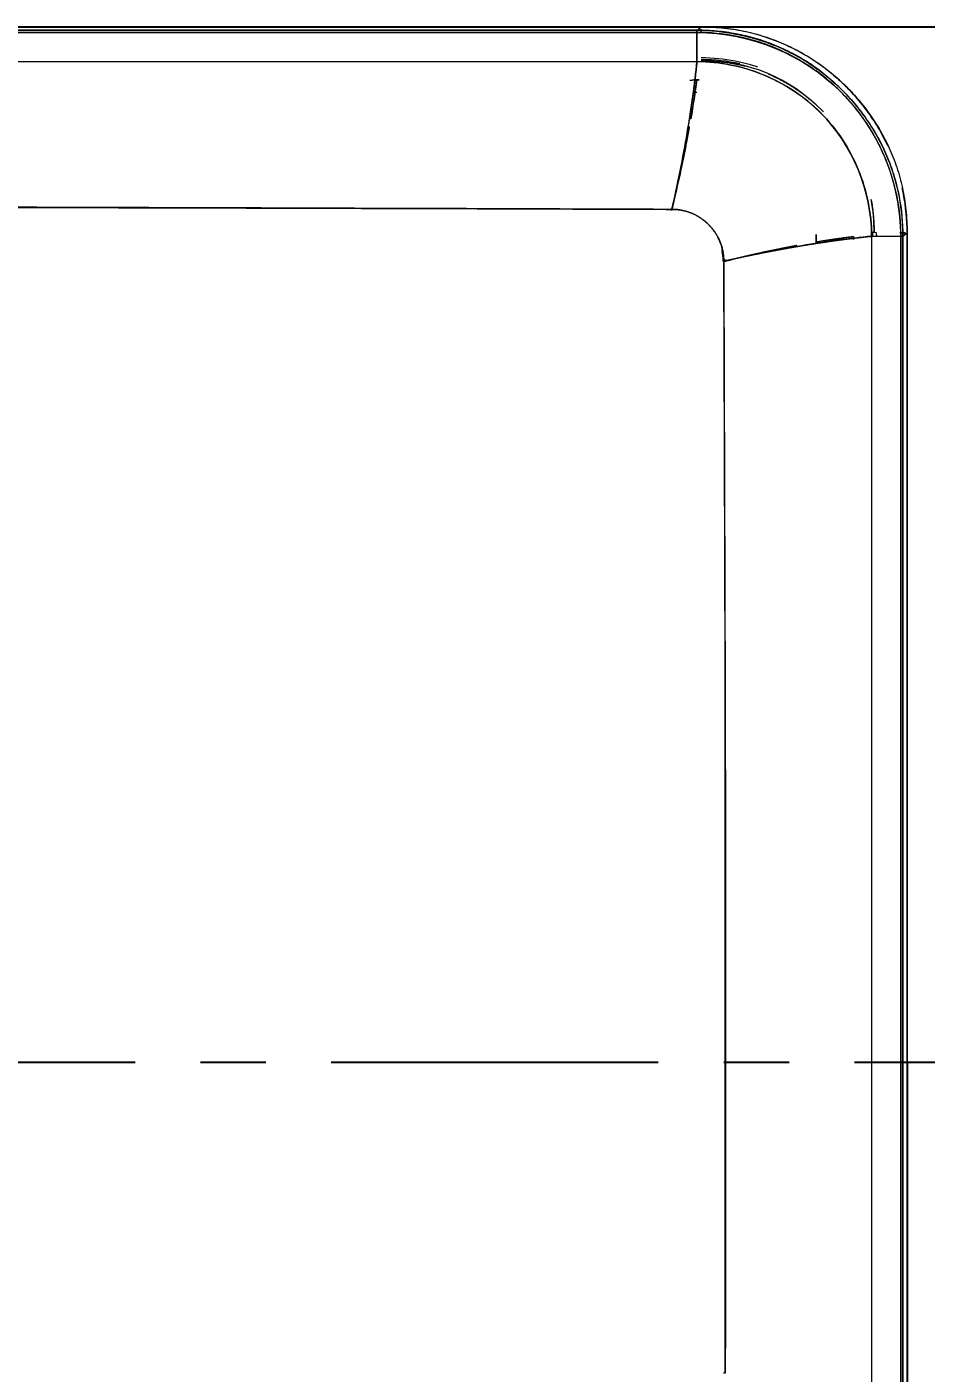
# Model space of a CAD drawing. Header units: millimetres. Extents: x 8883 to 11259, y -10160 to -6800.
# Drawn here: x 9743.1 to 9830.4, y -7405.2 to -7274.5 of the extents above; entities that cross this region are included whole.
import ezdxf

# ---------------------------------------------------------------- set-up
doc = ezdxf.new("R2010")
doc.units = ezdxf.units.MM
doc.linetypes.add('CENTERX2', pattern=[101.6, 63.5, -12.7, 12.7, -12.7])
doc.layers.add('CENTER', color=1, linetype='CENTERX2')
doc.layers.add('DIM', color=5, linetype='Continuous', lineweight=13)
doc.styles.add('ARIAL', font='arial.ttf')
doc.dimstyles.get("Standard").update_dxf_attribs({"dimtxt": 15, "dimasz": 15, "dimexe": 0.18, "dimexo": 0.0625, "dimgap": 4, "dimtad": 0, "dimdec": 1, "dimdsep": 46, "dimtxsty": 'ARIAL', "dimcen": 0, "dimclrd": 5, "dimclre": 5, "dimclrt": 5, "dimadec": 0, "dimazin": 0, "dimtfac": 1, "dimtdec": 1, "dimtofl": 0, "dimtmove": 0, "dimatfit": 3, "dimfxl": 1, "dimtolj": 1, "dimtzin": 0, "dimarcsym": 0})

# ---------------------------------------------------------------- blocks, each defined once
blk = doc.blocks.new('*D179')
at = {"layer": 'Defpoints', "color": 0, "transparency": 16777216}
for p in [(9528.64, -7374.97), (9828.55, -7374.97), (9828.55, -7527.57)]:
    blk.add_point(p, dxfattribs=at)
at = {"layer": 'DIM', "color": 5, "lineweight": -2, "transparency": 16777216}
for p, q in [((9528.64, -7375.03), (9528.64, -7527.75)), ((9828.55, -7375.03), (9828.55, -7527.75)), ((9546.64, -7527.57), (9653.75, -7527.57)), ((9810.55, -7527.57), (9703.44, -7527.57))]:
    blk.add_line(p, q, dxfattribs=at)
at = {"layer": 'DIM', "color": 5, "transparency": 16777216}
for points in [[(9546.64, -7524.57), (9546.64, -7530.57), (9528.64, -7527.57)], [(9810.55, -7524.57), (9810.55, -7530.57), (9828.55, -7527.57)]]:
    blk.add_solid(points, dxfattribs=at)
at = {"layer": 'DIM', "color": 5, "transparency": 16777216, "insert": (9678.6, -7527.57), "char_height": 18, "attachment_point": 5, "style": 'ARIAL'}
blk.add_mtext('\\A1;300', dxfattribs=at)
blk = doc.blocks.new('*D180')
at = {"layer": 'Defpoints', "color": 0, "transparency": 16777216}
for p in [(9689.6, -7274.51), (9908.65, -7274.51), (9678.6, -7474.42)]:
    blk.add_point(p, dxfattribs=at)
at = {"layer": 'DIM', "color": 5, "lineweight": -2, "transparency": 16777216}
for p, q in [((9689.66, -7274.51), (9908.83, -7274.51)), ((9908.65, -7292.51), (9908.65, -7349.45)), ((9908.65, -7456.42), (9908.65, -7399.47)), ((9678.66, -7474.42), (9908.83, -7474.42))]:
    blk.add_line(p, q, dxfattribs=at)
at = {"layer": 'DIM', "color": 5, "transparency": 16777216}
for points in [[(9905.65, -7292.51), (9911.65, -7292.51), (9908.65, -7274.51)], [(9905.65, -7456.42), (9911.65, -7456.42), (9908.65, -7474.42)]]:
    blk.add_solid(points, dxfattribs=at)
at = {"layer": 'DIM', "color": 5, "transparency": 16777216, "insert": (9908.65, -7374.46), "char_height": 18, "attachment_point": 5, "rotation": 90, "style": 'ARIAL'}
blk.add_mtext('\\A1;200', dxfattribs=at)

msp = doc.modelspace()

# ---------------------------------------------------------------- linework, layer by layer
at = {"linetype": 'Continuous', "lineweight": 18}
for p, q in [((9808.57, -7274.51), (9689.59, -7274.51)), ((9808.56, -7274.51), (9689.59, -7274.51)), ((9689.59, -7274.51), (9808.57, -7274.51)), ((9689.59, -7274.83), (9808.16, -7274.83)), ((9808.16, -7274.83), (9689.59, -7274.83)), ((9808.16, -7274.83), (9808.16, -7274.83)), ((9808.57, -7274.97), (9808.57, -7274.71)), ((9808.15, -7275.04), (9689.59, -7275.04)), ((9689.59, -7275.04), (9808.15, -7275.04)), ((9808.15, -7275.04), (9808.15, -7277.87)), ((9807.86, -7279.63), (9808.12, -7279.63)), ((9808.12, -7279.63), (9807.9, -7279.63)), ((9807.9, -7279.63), (9808.12, -7279.63)), ((9808.12, -7279.63), (9808.35, -7279.63)), ((9808.12, -7280.87), (9807.73, -7280.87)), ((9807.91, -7280.88), (9807.73, -7280.88)), ((9807.73, -7280.88), (9807.91, -7280.88)), ((9807.48, -7282.76), (9807.6, -7282.76)), ((9807.6, -7282.76), (9807.48, -7282.76)), ((9807.62, -7282.63), (9807.49, -7282.63)), ((9807.65, -7282.5), (9807.51, -7282.5)), ((9807.51, -7282.5), (9807.65, -7282.5)), ((9807.52, -7282.43), (9807.66, -7282.43)), ((9807.66, -7282.43), (9807.52, -7282.43)), ((9807.55, -7283.25), (9807.41, -7283.25)), ((9807.41, -7283.25), (9807.55, -7283.25)), ((9825.58, -7294.49), (9825.2, -7294.42)), ((9825.2, -7294.42), (9825.2, -7294.82)), ((9825.2, -7294.82), (9825.2, -7294.42)), ((9825.58, -7294.82), (9825.58, -7294.49)), ((9828.35, -7294.49), (9827.86, -7294.49)), ((9828.15, -7294.82), (9828.55, -7294.49)), ((9828.35, -7294.66), (9828.35, -7294.49)), ((9828.35, -7294.49), (9828.35, -7294.66)), ((9828.55, -7294.49), (9828.55, -7454.43)), ((9828.55, -7294.49), (9828.55, -7294.49)), ((9828.55, -7454.43), (9828.55, -7294.49)), ((9828.55, -7454.43), (9828.55, -7294.49)), ((9819.73, -7295.42), (9819.73, -7294.65)), ((9819.73, -7294.65), (9819.73, -7295.42)), ((9822.13, -7295.06), (9822.13, -7295.05)), ((9822.13, -7295.05), (9822.13, -7295.06)), ((9822.18, -7295.05), (9822.18, -7295.05)), ((9823.35, -7294.87), (9823.35, -7295.06)), ((9823.36, -7294.86), (9823.36, -7295.13)), ((9825.1, -7294.82), (9827.94, -7294.83)), ((9827.94, -7294.83), (9825.1, -7294.82)), ((9825.58, -7294.68), (9825.58, -7294.82)), ((9827.94, -7294.83), (9827.94, -7453.93)), ((9827.94, -7453.93), (9827.94, -7294.83)), ((9828.14, -7294.82), (9828.14, -7453.94)), ((9828.14, -7453.94), (9828.14, -7294.82)), ((9810.81, -7317.14), (9810.82, -7317.14)), ((9810.83, -7318.64), (9810.82, -7318.64))]:
    msp.add_line(p, q, dxfattribs=at)
for points, knots in [([(9808.15, -7275.04), (9808.15, -7274.98), (9808.15, -7274.93), (9808.15, -7274.85), (9808.15, -7274.83), (9808.16, -7274.83)], [0, 0, 0, 0, 0.5, 0.5, 1, 1, 1, 1]), ([(9808.16, -7274.83), (9808.16, -7274.83), (9808.15, -7274.84), (9808.15, -7274.86), (9808.15, -7274.87), (9808.15, -7274.91), (9808.15, -7274.93), (9808.15, -7274.98), (9808.15, -7275.01), (9808.15, -7275.04)], [0, 0, 0, 0, 0.25, 0.25, 0.5, 0.5, 0.75, 0.75, 1, 1, 1, 1]), ([(9808.16, -7274.83), (9809.43, -7274.83), (9811.35, -7275.02), (9813.85, -7275.63), (9815.74, -7276.29), (9817.54, -7277.13), (9819.24, -7278.14), (9820.83, -7279.32), (9822.31, -7280.66), (9823.65, -7282.14), (9824.82, -7283.73), (9825.84, -7285.44), (9827.51, -7289), (9828.14, -7292.22), (9828.14, -7294.82)], [0, 0, 0, 0, 0.120446, 0.183709, 0.246972, 0.310236, 0.373499, 0.436762, 0.500026, 0.563289, 0.626552, 0.689816, 0.753079, 1, 1, 1, 1]), ([(9828.15, -7294.82), (9828.15, -7294.18), (9828.12, -7293.55), (9828, -7292.27), (9827.92, -7291.64), (9827.68, -7290.38), (9827.53, -7289.76), (9827.17, -7288.52), (9826.96, -7287.91), (9826.47, -7286.7), (9826.2, -7286.11), (9825.58, -7284.95), (9825.24, -7284.38), (9824.5, -7283.27), (9824.1, -7282.73), (9823.24, -7281.68), (9822.78, -7281.17), (9821.8, -7280.2), (9821.29, -7279.74), (9820.25, -7278.88), (9819.71, -7278.47), (9818.6, -7277.73), (9818.03, -7277.4), (9816.87, -7276.78), (9816.27, -7276.51), (9815.07, -7276.02), (9814.46, -7275.81), (9813.22, -7275.45), (9812.59, -7275.3), (9811.33, -7275.06), (9810.7, -7274.97), (9809.43, -7274.86), (9808.79, -7274.83), (9808.16, -7274.83)], [0, 0, 0, 0, 0.0625, 0.0625, 0.125, 0.125, 0.1875, 0.1875, 0.25, 0.25, 0.3125, 0.3125, 0.375, 0.375, 0.4375, 0.4375, 0.5, 0.5, 0.5625, 0.5625, 0.625, 0.625, 0.6875, 0.6875, 0.75, 0.75, 0.8125, 0.8125, 0.875, 0.875, 0.9375, 0.9375, 1, 1, 1, 1]), ([(9808.57, -7274.51), (9809.33, -7274.5), (9810.07, -7274.54), (9811.53, -7274.7), (9812.24, -7274.82), (9813.62, -7275.11), (9814.28, -7275.3), (9815.57, -7275.73), (9816.19, -7275.97), (9817.38, -7276.51), (9817.95, -7276.8), (9819.04, -7277.43), (9819.56, -7277.76), (9820.54, -7278.46), (9821.01, -7278.83), (9821.67, -7279.39), (9821.88, -7279.58), (9822.3, -7279.97), (9822.5, -7280.16), (9823.09, -7280.75), (9823.48, -7281.17), (9824.23, -7282.05), (9824.59, -7282.52), (9825.29, -7283.5), (9825.63, -7284.02), (9826.26, -7285.11), (9826.55, -7285.68), (9827.09, -7286.87), (9827.33, -7287.49), (9827.76, -7288.77), (9827.94, -7289.44), (9828.24, -7290.82), (9828.36, -7291.53), (9828.51, -7292.98), (9828.55, -7293.73), (9828.55, -7294.49)], [0, 0, 0, 0, 0.0625, 0.0625, 0.125, 0.125, 0.1875, 0.1875, 0.25, 0.25, 0.3125, 0.3125, 0.375, 0.375, 0.4375, 0.4375, 0.46875, 0.46875, 0.5, 0.5, 0.5625, 0.5625, 0.625, 0.625, 0.6875, 0.6875, 0.75, 0.75, 0.8125, 0.8125, 0.875, 0.875, 0.9375, 0.9375, 1, 1, 1, 1]), ([(9826.68, -7286.04), (9826.53, -7285.73), (9826.09, -7284.83), (9825.23, -7283.4), (9824.06, -7281.82), (9822.72, -7280.34), (9821.24, -7279), (9819.66, -7277.83), (9817.94, -7276.81), (9814.38, -7275.14), (9811.16, -7274.51), (9808.57, -7274.51)], [0, 0, 0, 0, 0.044919, 0.132493, 0.220068, 0.307643, 0.395217, 0.482792, 0.570366, 0.657941, 1, 1, 1, 1]), ([(9827.94, -7294.83), (9827.94, -7292.25), (9827.31, -7289.07), (9825.66, -7285.54), (9824.65, -7283.84), (9823.49, -7282.27), (9822.16, -7280.81), (9820.7, -7279.48), (9819.12, -7278.32), (9817.44, -7277.32), (9815.66, -7276.48), (9813.79, -7275.82), (9811.31, -7275.22), (9809.41, -7275.04), (9808.15, -7275.04)], [0, 0, 0, 0, 0.247052, 0.310294, 0.373537, 0.436779, 0.500021, 0.563264, 0.626506, 0.689748, 0.75299, 0.816233, 0.879475, 1, 1, 1, 1]), ([(9808.15, -7275.04), (9813.33, -7275.04), (9823.65, -7279.32), (9827.94, -7289.65), (9827.94, -7294.83)], [0, 0, 0, 0, 0.499976, 1, 1, 1, 1]), ([(9808.57, -7277.48), (9809.67, -7277.48), (9811.52, -7277.67), (9813.32, -7278.14), (9814.03, -7278.38)], [0, 0, 0, 0, 0.599106, 1, 1, 1, 1]), ([(9805.73, -7292.21), (9806.29, -7289.7), (9806.79, -7287.2), (9807.61, -7282.35), (9807.93, -7280.02), (9808.15, -7277.87)], [0, 0, 0, 0, 0.5, 0.5, 1, 1, 1, 1]), ([(9808.15, -7277.87), (9808.15, -7277.89), (9808.14, -7277.94), (9808.14, -7278.01), (9808.13, -7278.08), (9808.12, -7278.15), (9808.11, -7278.22), (9808.11, -7278.29), (9808.1, -7278.36), (9808.09, -7278.43), (9808.08, -7278.5), (9808.07, -7278.58), (9808.07, -7278.65), (9808.06, -7278.72), (9808.05, -7278.79), (9808.04, -7278.87), (9808.03, -7278.94), (9808.02, -7279.01), (9808.01, -7279.09), (9808.01, -7279.16), (9808, -7279.24), (9807.99, -7279.31), (9807.98, -7279.39), (9807.97, -7279.46), (9807.96, -7279.54), (9807.95, -7279.61), (9807.94, -7279.69), (9807.93, -7279.77), (9807.92, -7279.84), (9807.91, -7279.92), (9807.9, -7280), (9807.89, -7280.08), (9807.88, -7280.15), (9807.87, -7280.23), (9807.86, -7280.31), (9807.85, -7280.39), (9807.84, -7280.47), (9807.83, -7280.55), (9807.82, -7280.63), (9807.81, -7280.71), (9807.8, -7280.79), (9807.79, -7280.87), (9807.78, -7280.95), (9807.77, -7281.03), (9807.75, -7281.11), (9807.74, -7281.19), (9807.73, -7281.27), (9807.72, -7281.35), (9807.71, -7281.43), (9807.7, -7281.52), (9807.68, -7281.6), (9807.67, -7281.68), (9807.66, -7281.76), (9807.65, -7281.85), (9807.64, -7281.93), (9807.62, -7282.01), (9807.61, -7282.1), (9807.6, -7282.18), (9807.59, -7282.27), (9807.57, -7282.35), (9807.56, -7282.44), (9807.55, -7282.52), (9807.54, -7282.61), (9807.52, -7282.69), (9807.51, -7282.78), (9807.5, -7282.87), (9807.48, -7282.95), (9807.47, -7283.04), (9807.46, -7283.13), (9807.44, -7283.21), (9807.43, -7283.3), (9807.41, -7283.39), (9807.4, -7283.48), (9807.39, -7283.56), (9807.37, -7283.65), (9807.36, -7283.74), (9807.34, -7283.83), (9807.33, -7283.92), (9807.31, -7284.01), (9807.3, -7284.1), (9807.29, -7284.19), (9807.27, -7284.28), (9807.26, -7284.37), (9807.24, -7284.46), (9807.23, -7284.55), (9807.21, -7284.64), (9807.19, -7284.73), (9807.18, -7284.82), (9807.16, -7284.91), (9807.15, -7285.01), (9807.13, -7285.1), (9807.12, -7285.19), (9807.1, -7285.28), (9807.08, -7285.38), (9807.07, -7285.47), (9807.05, -7285.56), (9807.04, -7285.65), (9807.02, -7285.75), (9807, -7285.84), (9806.99, -7285.94), (9806.97, -7286.03), (9806.95, -7286.12), (9806.94, -7286.22), (9806.92, -7286.31), (9806.9, -7286.41), (9806.88, -7286.5), (9806.87, -7286.6), (9806.85, -7286.7), (9806.83, -7286.79), (9806.81, -7286.89), (9806.8, -7286.98), (9806.78, -7287.08), (9806.76, -7287.18), (9806.74, -7287.27), (9806.72, -7287.37), (9806.71, -7287.47), (9806.69, -7287.56), (9806.67, -7287.66), (9806.65, -7287.76), (9806.63, -7287.86), (9806.61, -7287.96), (9806.59, -7288.05), (9806.57, -7288.15), (9806.56, -7288.25), (9806.54, -7288.35), (9806.52, -7288.45), (9806.5, -7288.55), (9806.48, -7288.65), (9806.46, -7288.75), (9806.44, -7288.85), (9806.42, -7288.95), (9806.4, -7289.05), (9806.38, -7289.15), (9806.36, -7289.25), (9806.34, -7289.35), (9806.32, -7289.45), (9806.3, -7289.55), (9806.28, -7289.65), (9806.26, -7289.75), (9806.24, -7289.85), (9806.21, -7289.95), (9806.19, -7290.05), (9806.17, -7290.15), (9806.15, -7290.26), (9806.13, -7290.36), (9806.11, -7290.46), (9806.09, -7290.56), (9806.07, -7290.66), (9806.04, -7290.77), (9806.02, -7290.87), (9806, -7290.97), (9805.98, -7291.07), (9805.96, -7291.18), (9805.93, -7291.28), (9805.91, -7291.38), (9805.89, -7291.49), (9805.87, -7291.59), (9805.84, -7291.69), (9805.82, -7291.8), (9805.8, -7291.9), (9805.77, -7292), (9805.75, -7292.11), (9805.74, -7292.18), (9805.73, -7292.21)], [0, 0, 0, 0, 0.005394, 0.010798, 0.016214, 0.021642, 0.02708, 0.03253, 0.037991, 0.043463, 0.048947, 0.054441, 0.059947, 0.065464, 0.070992, 0.076531, 0.082081, 0.087642, 0.093215, 0.098798, 0.104393, 0.109998, 0.115615, 0.121243, 0.126881, 0.132531, 0.138191, 0.143863, 0.149545, 0.155239, 0.160943, 0.166658, 0.172384, 0.178121, 0.183868, 0.189627, 0.195396, 0.201176, 0.206967, 0.212768, 0.21858, 0.224403, 0.230237, 0.236081, 0.241936, 0.247801, 0.253677, 0.259564, 0.265461, 0.271368, 0.277287, 0.283215, 0.289154, 0.295104, 0.301064, 0.307034, 0.313015, 0.319005, 0.325007, 0.331018, 0.33704, 0.343072, 0.349115, 0.355167, 0.36123, 0.367303, 0.373386, 0.379479, 0.385582, 0.391695, 0.397818, 0.403952, 0.410095, 0.416248, 0.422411, 0.428584, 0.434767, 0.44096, 0.447163, 0.453375, 0.459597, 0.465829, 0.472071, 0.478322, 0.484583, 0.490854, 0.497134, 0.503424, 0.509724, 0.516033, 0.522351, 0.528679, 0.535017, 0.541364, 0.54772, 0.554086, 0.560461, 0.566846, 0.57324, 0.579643, 0.586055, 0.592476, 0.598907, 0.605347, 0.611796, 0.618254, 0.624721, 0.631197, 0.637682, 0.644176, 0.650679, 0.65719, 0.663711, 0.67024, 0.676778, 0.683325, 0.68988, 0.696444, 0.703016, 0.709598, 0.716187, 0.722785, 0.729392, 0.736006, 0.742629, 0.749261, 0.7559, 0.762548, 0.769204, 0.775868, 0.78254, 0.789221, 0.795909, 0.802605, 0.809308, 0.81602, 0.82274, 0.829467, 0.836201, 0.842944, 0.849694, 0.856451, 0.863216, 0.869989, 0.876768, 0.883555, 0.89035, 0.897151, 0.90396, 0.910775, 0.917598, 0.924428, 0.931265, 0.938108, 0.944958, 0.951816, 0.958679, 0.96555, 0.972427, 0.979311, 0.986201, 0.993097, 1, 1, 1, 1]), ([(9825.1, -7294.82), (9825.1, -7290.38), (9823.27, -7285.96), (9817.01, -7279.7), (9812.59, -7277.87), (9808.15, -7277.87)], [0, 0, 0, 0, 0.5, 0.5, 1, 1, 1, 1]), ([(9820.42, -7282.74), (9820.39, -7282.71), (9820.36, -7282.68), (9817.09, -7279.41), (9813.17, -7277.78), (9808.57, -7277.78)], [0, 0, 0, 0, 0.008367, 0.008367, 1, 1, 1, 1]), ([(9807.56, -7283.47), (9807.56, -7283.46), (9807.56, -7283.44), (9807.57, -7283.39), (9807.58, -7283.32), (9807.59, -7283.26), (9807.6, -7283.19), (9807.62, -7283.13), (9807.63, -7283.06), (9807.64, -7283), (9807.65, -7282.93), (9807.66, -7282.87), (9807.67, -7282.81), (9807.68, -7282.74), (9807.69, -7282.68), (9807.7, -7282.62), (9807.71, -7282.55), (9807.72, -7282.49), (9807.73, -7282.43), (9807.74, -7282.36), (9807.75, -7282.3), (9807.76, -7282.24), (9807.77, -7282.17), (9807.78, -7282.11), (9807.79, -7282.05), (9807.8, -7281.99), (9807.81, -7281.93), (9807.82, -7281.86), (9807.83, -7281.8), (9807.84, -7281.74), (9807.84, -7281.68), (9807.85, -7281.62), (9807.86, -7281.56), (9807.87, -7281.5), (9807.88, -7281.44), (9807.89, -7281.38), (9807.9, -7281.31), (9807.91, -7281.25), (9807.92, -7281.19), (9807.92, -7281.13), (9807.93, -7281.07), (9807.94, -7281.01), (9807.95, -7280.96), (9807.96, -7280.9), (9807.97, -7280.84), (9807.97, -7280.78), (9807.98, -7280.72), (9807.99, -7280.66), (9808, -7280.6), (9808.01, -7280.54), (9808.01, -7280.48), (9808.02, -7280.43), (9808.03, -7280.37), (9808.04, -7280.31), (9808.04, -7280.25), (9808.05, -7280.2), (9808.06, -7280.14), (9808.07, -7280.08), (9808.07, -7280.02), (9808.08, -7279.97), (9808.09, -7279.91), (9808.09, -7279.85), (9808.1, -7279.8), (9808.11, -7279.74), (9808.11, -7279.68), (9808.12, -7279.65), (9808.12, -7279.63)], [0, 0, 0, 0, 0.003671, 0.020088, 0.036484, 0.052861, 0.069219, 0.085557, 0.101875, 0.118173, 0.134452, 0.150711, 0.166951, 0.183171, 0.199371, 0.215552, 0.231713, 0.247855, 0.263977, 0.28008, 0.296164, 0.312227, 0.328272, 0.344297, 0.360302, 0.376288, 0.392255, 0.408202, 0.42413, 0.440039, 0.455928, 0.471798, 0.487648, 0.50348, 0.519292, 0.535084, 0.550858, 0.566612, 0.582347, 0.598063, 0.61376, 0.629437, 0.645096, 0.660735, 0.676355, 0.691956, 0.707538, 0.723101, 0.738645, 0.75417, 0.769676, 0.785163, 0.800631, 0.81608, 0.83151, 0.846922, 0.862314, 0.877688, 0.893042, 0.908378, 0.923695, 0.938994, 0.954273, 0.969534, 0.984776, 1, 1, 1, 1]), ([(9805.67, -7292.31), (9805.68, -7292.28), (9805.69, -7292.23), (9805.71, -7292.15), (9805.73, -7292.07), (9805.75, -7291.99), (9805.77, -7291.91), (9805.79, -7291.83), (9805.81, -7291.75), (9805.83, -7291.67), (9805.85, -7291.59), (9805.87, -7291.51), (9805.89, -7291.43), (9805.91, -7291.36), (9805.93, -7291.28), (9805.95, -7291.2), (9805.97, -7291.12), (9805.99, -7291.04), (9806, -7290.96), (9806.02, -7290.88), (9806.04, -7290.81), (9806.06, -7290.73), (9806.08, -7290.65), (9806.1, -7290.57), (9806.12, -7290.5), (9806.13, -7290.42), (9806.15, -7290.34), (9806.17, -7290.26), (9806.19, -7290.19), (9806.21, -7290.11), (9806.22, -7290.03), (9806.24, -7289.95), (9806.26, -7289.88), (9806.28, -7289.8), (9806.3, -7289.72), (9806.31, -7289.65), (9806.33, -7289.57), (9806.35, -7289.49), (9806.37, -7289.42), (9806.38, -7289.34), (9806.4, -7289.27), (9806.42, -7289.19), (9806.43, -7289.12), (9806.45, -7289.04), (9806.47, -7288.96), (9806.49, -7288.89), (9806.5, -7288.81), (9806.52, -7288.74), (9806.54, -7288.66), (9806.55, -7288.59), (9806.57, -7288.51), (9806.59, -7288.44), (9806.6, -7288.36), (9806.62, -7288.29), (9806.63, -7288.21), (9806.65, -7288.14), (9806.67, -7288.07), (9806.68, -7287.99), (9806.7, -7287.92), (9806.71, -7287.84), (9806.73, -7287.77), (9806.75, -7287.7), (9806.76, -7287.62), (9806.78, -7287.55), (9806.79, -7287.48), (9806.81, -7287.4), (9806.82, -7287.33), (9806.84, -7287.26), (9806.85, -7287.19), (9806.87, -7287.11), (9806.88, -7287.04), (9806.9, -7286.97), (9806.91, -7286.9), (9806.93, -7286.82), (9806.94, -7286.75), (9806.96, -7286.68), (9806.97, -7286.61), (9806.99, -7286.54), (9807, -7286.47), (9807.01, -7286.39), (9807.03, -7286.32), (9807.04, -7286.25), (9807.06, -7286.18), (9807.07, -7286.11), (9807.08, -7286.04), (9807.1, -7285.97), (9807.11, -7285.9), (9807.13, -7285.83), (9807.14, -7285.76), (9807.15, -7285.69), (9807.17, -7285.62), (9807.18, -7285.55), (9807.19, -7285.48), (9807.21, -7285.41), (9807.22, -7285.34), (9807.23, -7285.27), (9807.25, -7285.2), (9807.26, -7285.13), (9807.27, -7285.06), (9807.29, -7284.99), (9807.3, -7284.93), (9807.31, -7284.86), (9807.32, -7284.79), (9807.34, -7284.72), (9807.35, -7284.65), (9807.36, -7284.59), (9807.37, -7284.52), (9807.39, -7284.45), (9807.4, -7284.38), (9807.41, -7284.32), (9807.42, -7284.25), (9807.43, -7284.2), (9807.43, -7284.18), (9807.43, -7284.18)], [0, 0, 0, 0, 0.009662, 0.019313, 0.028953, 0.038583, 0.048201, 0.057809, 0.067406, 0.076993, 0.086568, 0.096133, 0.105688, 0.115231, 0.124764, 0.134286, 0.143798, 0.153299, 0.162789, 0.172268, 0.181737, 0.191196, 0.200643, 0.210081, 0.219507, 0.228923, 0.238328, 0.247723, 0.257107, 0.266481, 0.275844, 0.285197, 0.294539, 0.30387, 0.313191, 0.322502, 0.331802, 0.341091, 0.35037, 0.359639, 0.368897, 0.378144, 0.387381, 0.396608, 0.405824, 0.41503, 0.424225, 0.43341, 0.442584, 0.451748, 0.460902, 0.470045, 0.479177, 0.4883, 0.497411, 0.506513, 0.515604, 0.524685, 0.533755, 0.542815, 0.551864, 0.560903, 0.569932, 0.57895, 0.587958, 0.596956, 0.605944, 0.614921, 0.623887, 0.632843, 0.641789, 0.650725, 0.65965, 0.668565, 0.67747, 0.686364, 0.695248, 0.704122, 0.712986, 0.721839, 0.730682, 0.739514, 0.748337, 0.757149, 0.76595, 0.774742, 0.783523, 0.792294, 0.801055, 0.809805, 0.818545, 0.827275, 0.835995, 0.844704, 0.853403, 0.862092, 0.870771, 0.87944, 0.888098, 0.896746, 0.905384, 0.914012, 0.922629, 0.931237, 0.939834, 0.948421, 0.956997, 0.965564, 0.97412, 0.982667, 0.991203, 0.999729, 1, 1, 1, 1]), ([(9828.55, -7294.49), (9828.55, -7293.22), (9828.41, -7291.76), (9828.12, -7290.33), (9828.07, -7290.13)], [0, 0, 0, 0, 0.860601, 1, 1, 1, 1]), ([(9689.59, -7291.92), (9689.74, -7291.92), (9690.21, -7291.92), (9691.01, -7291.92), (9691.99, -7291.92), (9692.99, -7291.92), (9694.01, -7291.92), (9695.05, -7291.92), (9696.1, -7291.92), (9697.18, -7291.93), (9698.27, -7291.93), (9699.39, -7291.93), (9700.52, -7291.93), (9701.67, -7291.93), (9702.84, -7291.93), (9704.03, -7291.94), (9705.24, -7291.94), (9706.47, -7291.94), (9707.72, -7291.94), (9708.99, -7291.95), (9710.27, -7291.95), (9711.58, -7291.95), (9712.9, -7291.95), (9714.24, -7291.96), (9715.61, -7291.96), (9716.99, -7291.96), (9718.39, -7291.96), (9719.81, -7291.97), (9721.25, -7291.97), (9722.7, -7291.97), (9724.18, -7291.98), (9725.68, -7291.98), (9727.19, -7291.98), (9728.73, -7291.99), (9730.28, -7291.99), (9731.85, -7291.99), (9733.44, -7292), (9735.05, -7292), (9736.68, -7292.01), (9738.33, -7292.01), (9740, -7292.01), (9741.69, -7292.02), (9743.39, -7292.02), (9745.12, -7292.03), (9746.86, -7292.03), (9748.62, -7292.04), (9750.41, -7292.04), (9752.21, -7292.05), (9754.03, -7292.05), (9755.87, -7292.06), (9757.73, -7292.06), (9759.6, -7292.07), (9761.5, -7292.07), (9763.42, -7292.08), (9765.35, -7292.08), (9767.3, -7292.09), (9769.28, -7292.09), (9771.27, -7292.1), (9773.28, -7292.11), (9775.31, -7292.11), (9777.36, -7292.12), (9779.43, -7292.13), (9781.52, -7292.13), (9783.62, -7292.14), (9785.75, -7292.14), (9787.89, -7292.15), (9790.06, -7292.16), (9792.24, -7292.17), (9794.44, -7292.17), (9796.66, -7292.18), (9798.9, -7292.19), (9801.16, -7292.19), (9803.44, -7292.2), (9804.96, -7292.21), (9805.73, -7292.21)], [0, 0, 0, 0, 0.003881, 0.012155, 0.020594, 0.029198, 0.037966, 0.046899, 0.055996, 0.065257, 0.074683, 0.084274, 0.094029, 0.103948, 0.114032, 0.124281, 0.134694, 0.145271, 0.156013, 0.16692, 0.177991, 0.189226, 0.200626, 0.21219, 0.223919, 0.235812, 0.24787, 0.260092, 0.272479, 0.28503, 0.297745, 0.310625, 0.32367, 0.336878, 0.350252, 0.363789, 0.377492, 0.391358, 0.405389, 0.419584, 0.433944, 0.448468, 0.463157, 0.47801, 0.493027, 0.508209, 0.523555, 0.539065, 0.55474, 0.570579, 0.586583, 0.602751, 0.619083, 0.635579, 0.65224, 0.669065, 0.686054, 0.703208, 0.720526, 0.738008, 0.755655, 0.773465, 0.79144, 0.809579, 0.827883, 0.84635, 0.864982, 0.883778, 0.902738, 0.921862, 0.94115, 0.960603, 0.980219, 1, 1, 1, 1]), ([(9805.73, -7292.21), (9805.74, -7292.21), (9805.77, -7292.21), (9805.81, -7292.21), (9805.85, -7292.21), (9805.89, -7292.21), (9805.93, -7292.21), (9805.97, -7292.22), (9806.01, -7292.22), (9806.05, -7292.22), (9806.09, -7292.22), (9806.12, -7292.22), (9806.16, -7292.23), (9806.2, -7292.23), (9806.24, -7292.23), (9806.28, -7292.24), (9806.32, -7292.24), (9806.36, -7292.25), (9806.4, -7292.25), (9806.43, -7292.26), (9806.47, -7292.26), (9806.51, -7292.27), (9806.55, -7292.27), (9806.59, -7292.28), (9806.62, -7292.29), (9806.66, -7292.29), (9806.7, -7292.3), (9806.74, -7292.31), (9806.77, -7292.31), (9806.81, -7292.32), (9806.85, -7292.33), (9806.88, -7292.34), (9806.92, -7292.35), (9806.96, -7292.36), (9806.99, -7292.37), (9807.03, -7292.37), (9807.07, -7292.38), (9807.1, -7292.39), (9807.14, -7292.4), (9807.18, -7292.42), (9807.21, -7292.43), (9807.25, -7292.44), (9807.28, -7292.45), (9807.32, -7292.46), (9807.36, -7292.47), (9807.39, -7292.48), (9807.43, -7292.5), (9807.46, -7292.51), (9807.5, -7292.52), (9807.53, -7292.54), (9807.57, -7292.55), (9807.6, -7292.56), (9807.74, -7292.62), (9807.98, -7292.73), (9808.32, -7292.92), (9808.64, -7293.14), (9808.95, -7293.39), (9809.17, -7293.58), (9809.3, -7293.71), (9809.35, -7293.77), (9809.4, -7293.83), (9809.45, -7293.88), (9809.5, -7293.94), (9809.55, -7293.99), (9809.6, -7294.05), (9809.65, -7294.11), (9809.7, -7294.17), (9809.74, -7294.22), (9809.79, -7294.28), (9809.83, -7294.34), (9809.87, -7294.4), (9809.91, -7294.46), (9809.95, -7294.52), (9809.99, -7294.58), (9810.03, -7294.65), (9810.07, -7294.71), (9810.1, -7294.77), (9810.14, -7294.83), (9810.17, -7294.9), (9810.21, -7294.96), (9810.24, -7295.02), (9810.27, -7295.09), (9810.3, -7295.15), (9810.33, -7295.22), (9810.36, -7295.28), (9810.39, -7295.35), (9810.41, -7295.42), (9810.44, -7295.48), (9810.46, -7295.55), (9810.49, -7295.62), (9810.51, -7295.69), (9810.53, -7295.76), (9810.55, -7295.82), (9810.57, -7295.89), (9810.59, -7295.96), (9810.61, -7296.04), (9810.62, -7296.11), (9810.64, -7296.18), (9810.65, -7296.25), (9810.67, -7296.32), (9810.68, -7296.39), (9810.69, -7296.47), (9810.7, -7296.54), (9810.71, -7296.62), (9810.72, -7296.69), (9810.72, -7296.76), (9810.73, -7296.84), (9810.74, -7296.92), (9810.74, -7296.99), (9810.74, -7297.07), (9810.75, -7297.12), (9810.75, -7297.15)], [0, 0, 0, 0, 0.005149, 0.010284, 0.015405, 0.020513, 0.025608, 0.03069, 0.03576, 0.040817, 0.045863, 0.050896, 0.055918, 0.060929, 0.065929, 0.070918, 0.075897, 0.080866, 0.085824, 0.090773, 0.095713, 0.100644, 0.105566, 0.110479, 0.115385, 0.120282, 0.125172, 0.130054, 0.13493, 0.139799, 0.144661, 0.149517, 0.154367, 0.159212, 0.164051, 0.168885, 0.173715, 0.178541, 0.183362, 0.188179, 0.192993, 0.197804, 0.202612, 0.207418, 0.212221, 0.217022, 0.221822, 0.22662, 0.231417, 0.236214, 0.24101, 0.245806, 0.250602, 0.299416, 0.348511, 0.398203, 0.448798, 0.500585, 0.510448, 0.520262, 0.530026, 0.539744, 0.549417, 0.559047, 0.568635, 0.578184, 0.587696, 0.597172, 0.606614, 0.616024, 0.625405, 0.634758, 0.644085, 0.653389, 0.66267, 0.671932, 0.681177, 0.690406, 0.699622, 0.708826, 0.718021, 0.727209, 0.736393, 0.745573, 0.754753, 0.763934, 0.773119, 0.782309, 0.791507, 0.800716, 0.809936, 0.81917, 0.828421, 0.83769, 0.846979, 0.856291, 0.865627, 0.87499, 0.884381, 0.893803, 0.903257, 0.912745, 0.92227, 0.931833, 0.941436, 0.951081, 0.96077, 0.970505, 0.980287, 0.990118, 1, 1, 1, 1]), ([(9810.75, -7297.15), (9810.75, -7297.13), (9810.75, -7297.11), (9810.74, -7297.07), (9810.74, -7297.04), (9810.74, -7297), (9810.74, -7296.95), (9810.74, -7296.91), (9810.73, -7296.86), (9810.73, -7296.82), (9810.72, -7296.77), (9810.72, -7296.72), (9810.71, -7296.66), (9810.71, -7296.61), (9810.7, -7296.55), (9810.69, -7296.5), (9810.68, -7296.44), (9810.67, -7296.37), (9810.66, -7296.31), (9810.64, -7296.25), (9810.61, -7296.1), (9810.56, -7295.9), (9810.49, -7295.65), (9810.41, -7295.44), (9810.33, -7295.26), (9810.26, -7295.08), (9810.16, -7294.89), (9810.03, -7294.65), (9809.85, -7294.38), (9809.65, -7294.11), (9809.44, -7293.86), (9809.21, -7293.62), (9808.9, -7293.34), (9808.56, -7293.09), (9808.24, -7292.89), (9808, -7292.76), (9807.8, -7292.67), (9807.62, -7292.59), (9807.44, -7292.52), (9807.23, -7292.45), (9806.98, -7292.37), (9806.76, -7292.32), (9806.58, -7292.29), (9806.48, -7292.27), (9806.37, -7292.25), (9806.28, -7292.24), (9806.18, -7292.23), (9806.09, -7292.22), (9806.01, -7292.22), (9805.93, -7292.21), (9805.86, -7292.21), (9805.79, -7292.21), (9805.75, -7292.21), (9805.73, -7292.21)], [0, 0, 0, 0, 0.004437, 0.009113, 0.014026, 0.019177, 0.024566, 0.030193, 0.036058, 0.04216, 0.048501, 0.055079, 0.061896, 0.06895, 0.076242, 0.083771, 0.091539, 0.099543, 0.107786, 0.116266, 0.124983, 0.163438, 0.197086, 0.225932, 0.249979, 0.272272, 0.300534, 0.33477, 0.374984, 0.424429, 0.466097, 0.499981, 0.55323, 0.624952, 0.664635, 0.698696, 0.727139, 0.749967, 0.77348, 0.802151, 0.835984, 0.874982, 0.889692, 0.903733, 0.917107, 0.929811, 0.941846, 0.953212, 0.963909, 0.973936, 0.983293, 0.991982, 1, 1, 1, 1]), ([(9817.83, -7295.73), (9817.83, -7295.73), (9817.79, -7295.74), (9817.73, -7295.75), (9817.64, -7295.76), (9817.56, -7295.78), (9817.47, -7295.8), (9817.38, -7295.81), (9817.3, -7295.83), (9817.21, -7295.85), (9817.12, -7295.86), (9817.03, -7295.88), (9816.94, -7295.9), (9816.86, -7295.91), (9816.77, -7295.93), (9816.68, -7295.95), (9816.59, -7295.97), (9816.5, -7295.98), (9816.41, -7296), (9816.32, -7296.02), (9816.23, -7296.04), (9816.14, -7296.06), (9816.05, -7296.08), (9815.96, -7296.09), (9815.87, -7296.11), (9815.78, -7296.13), (9815.69, -7296.15), (9815.59, -7296.17), (9815.5, -7296.19), (9815.41, -7296.21), (9815.32, -7296.23), (9815.23, -7296.25), (9815.13, -7296.27), (9815.04, -7296.28), (9814.95, -7296.3), (9814.86, -7296.32), (9814.76, -7296.34), (9814.67, -7296.36), (9814.58, -7296.38), (9814.48, -7296.4), (9814.39, -7296.43), (9814.29, -7296.45), (9814.2, -7296.47), (9814.11, -7296.49), (9814.01, -7296.51), (9813.92, -7296.53), (9813.82, -7296.55), (9813.73, -7296.57), (9813.63, -7296.59), (9813.54, -7296.61), (9813.44, -7296.64), (9813.34, -7296.66), (9813.25, -7296.68), (9813.15, -7296.7), (9813.06, -7296.72), (9812.96, -7296.75), (9812.86, -7296.77), (9812.77, -7296.79), (9812.67, -7296.81), (9812.57, -7296.84), (9812.48, -7296.86), (9812.38, -7296.88), (9812.28, -7296.91), (9812.18, -7296.93), (9812.09, -7296.95), (9811.99, -7296.98), (9811.89, -7297), (9811.79, -7297.02), (9811.69, -7297.05), (9811.6, -7297.07), (9811.5, -7297.09), (9811.4, -7297.12), (9811.3, -7297.14), (9811.2, -7297.17), (9811.1, -7297.19), (9811.01, -7297.22), (9810.94, -7297.23), (9810.91, -7297.24)], [0, 0, 0, 0, 0.002343, 0.01509, 0.027859, 0.04065, 0.053463, 0.066298, 0.079155, 0.092033, 0.104933, 0.117855, 0.130798, 0.143762, 0.156748, 0.169755, 0.182783, 0.195833, 0.208903, 0.221995, 0.235107, 0.24824, 0.261394, 0.274568, 0.287763, 0.300979, 0.314215, 0.327471, 0.340747, 0.354044, 0.367361, 0.380697, 0.394054, 0.40743, 0.420826, 0.434242, 0.447677, 0.461132, 0.474606, 0.488099, 0.501611, 0.515143, 0.528693, 0.542263, 0.555851, 0.569458, 0.583084, 0.596728, 0.61039, 0.624071, 0.63777, 0.651487, 0.665222, 0.678975, 0.692746, 0.706534, 0.720341, 0.734164, 0.748005, 0.761864, 0.775739, 0.789632, 0.803542, 0.817468, 0.831411, 0.845371, 0.859348, 0.873341, 0.88735, 0.901376, 0.915418, 0.929475, 0.943549, 0.957638, 0.971743, 0.985864, 1, 1, 1, 1]), ([(9811.01, -7297.17), (9811.03, -7297.17), (9811.09, -7297.15), (9811.17, -7297.14), (9811.25, -7297.12), (9811.33, -7297.1), (9811.41, -7297.08), (9811.49, -7297.07), (9811.57, -7297.05), (9811.65, -7297.03), (9811.72, -7297.01), (9811.8, -7297), (9811.88, -7296.98), (9811.96, -7296.96), (9812.04, -7296.94), (9812.12, -7296.93), (9812.2, -7296.91), (9812.28, -7296.89), (9812.36, -7296.88), (9812.44, -7296.86), (9812.52, -7296.84), (9812.6, -7296.83), (9812.67, -7296.81), (9812.75, -7296.79), (9812.83, -7296.78), (9812.91, -7296.76), (9812.99, -7296.74), (9813.07, -7296.73), (9813.15, -7296.71), (9813.22, -7296.69), (9813.3, -7296.68), (9813.38, -7296.66), (9813.46, -7296.65), (9813.54, -7296.63), (9813.61, -7296.61), (9813.69, -7296.6), (9813.77, -7296.58), (9813.85, -7296.57), (9813.92, -7296.55), (9814, -7296.54), (9814.08, -7296.52), (9814.16, -7296.51), (9814.23, -7296.49), (9814.31, -7296.47), (9814.39, -7296.46), (9814.46, -7296.44), (9814.54, -7296.43), (9814.62, -7296.41), (9814.69, -7296.4), (9814.77, -7296.38), (9814.85, -7296.37), (9814.92, -7296.35), (9815, -7296.34), (9815.08, -7296.32), (9815.15, -7296.31), (9815.23, -7296.3), (9815.3, -7296.28), (9815.38, -7296.27), (9815.45, -7296.25), (9815.53, -7296.24), (9815.61, -7296.22), (9815.68, -7296.21), (9815.76, -7296.2), (9815.83, -7296.18), (9815.91, -7296.17), (9815.98, -7296.15), (9816.06, -7296.14), (9816.13, -7296.13), (9816.21, -7296.11), (9816.28, -7296.1), (9816.35, -7296.08), (9816.43, -7296.07), (9816.5, -7296.06), (9816.58, -7296.04), (9816.65, -7296.03), (9816.73, -7296.02), (9816.8, -7296), (9816.87, -7295.99), (9816.95, -7295.98), (9817.02, -7295.96), (9817.09, -7295.95), (9817.17, -7295.94), (9817.24, -7295.93), (9817.31, -7295.91), (9817.39, -7295.9), (9817.46, -7295.89), (9817.53, -7295.87), (9817.6, -7295.86), (9817.68, -7295.85), (9817.75, -7295.84), (9817.82, -7295.82), (9817.89, -7295.81), (9817.97, -7295.8), (9818.04, -7295.79), (9818.11, -7295.78), (9818.18, -7295.76), (9818.25, -7295.75), (9818.33, -7295.74), (9818.4, -7295.73), (9818.47, -7295.72), (9818.54, -7295.7), (9818.61, -7295.69), (9818.68, -7295.68), (9818.75, -7295.67), (9818.82, -7295.66), (9818.89, -7295.65), (9818.96, -7295.63), (9819.04, -7295.62), (9819.11, -7295.61), (9819.18, -7295.6), (9819.25, -7295.59), (9819.32, -7295.58), (9819.39, -7295.57), (9819.46, -7295.56), (9819.53, -7295.55), (9819.59, -7295.53), (9819.66, -7295.52), (9819.73, -7295.51), (9819.8, -7295.5), (9819.87, -7295.49), (9819.94, -7295.48), (9820.01, -7295.47), (9820.08, -7295.46), (9820.15, -7295.45), (9820.22, -7295.44), (9820.28, -7295.43), (9820.35, -7295.42), (9820.42, -7295.41), (9820.49, -7295.4), (9820.56, -7295.39), (9820.62, -7295.38), (9820.69, -7295.37), (9820.76, -7295.36), (9820.83, -7295.35), (9820.89, -7295.34), (9820.96, -7295.33), (9821.03, -7295.32), (9821.09, -7295.31), (9821.16, -7295.3), (9821.23, -7295.29), (9821.29, -7295.28), (9821.36, -7295.27), (9821.43, -7295.26), (9821.49, -7295.25), (9821.56, -7295.24), (9821.62, -7295.24), (9821.69, -7295.23), (9821.76, -7295.22), (9821.82, -7295.21), (9821.89, -7295.2), (9821.95, -7295.19), (9822.02, -7295.18), (9822.08, -7295.17), (9822.15, -7295.16), (9822.21, -7295.16), (9822.28, -7295.15), (9822.34, -7295.14), (9822.4, -7295.13), (9822.47, -7295.12), (9822.53, -7295.11), (9822.6, -7295.11), (9822.66, -7295.1), (9822.72, -7295.09), (9822.79, -7295.08), (9822.85, -7295.07), (9822.91, -7295.07), (9822.98, -7295.06), (9823.04, -7295.05), (9823.1, -7295.04), (9823.17, -7295.03), (9823.23, -7295.03), (9823.29, -7295.02), (9823.35, -7295.01), (9823.42, -7295), (9823.48, -7295), (9823.54, -7294.99), (9823.6, -7294.98), (9823.66, -7294.98), (9823.72, -7294.97), (9823.79, -7294.96), (9823.85, -7294.95), (9823.91, -7294.95), (9823.97, -7294.94), (9824.03, -7294.93), (9824.09, -7294.93), (9824.15, -7294.92), (9824.21, -7294.91), (9824.27, -7294.91), (9824.33, -7294.9), (9824.39, -7294.89), (9824.45, -7294.89), (9824.51, -7294.88), (9824.57, -7294.87), (9824.63, -7294.87), (9824.69, -7294.86), (9824.75, -7294.85), (9824.81, -7294.85), (9824.87, -7294.84), (9824.93, -7294.84), (9824.99, -7294.83), (9825.04, -7294.82), (9825.08, -7294.82), (9825.1, -7294.82)], [0, 0, 0, 0, 0.005434, 0.010863, 0.016287, 0.021707, 0.027123, 0.032533, 0.03794, 0.043342, 0.048739, 0.054132, 0.05952, 0.064904, 0.070284, 0.075658, 0.081029, 0.086395, 0.091756, 0.097113, 0.102466, 0.107814, 0.113157, 0.118497, 0.123831, 0.129161, 0.134487, 0.139809, 0.145125, 0.150438, 0.155746, 0.16105, 0.166349, 0.171644, 0.176934, 0.18222, 0.187501, 0.192778, 0.198051, 0.203319, 0.208583, 0.213843, 0.219098, 0.224348, 0.229595, 0.234837, 0.240074, 0.245307, 0.250536, 0.25576, 0.26098, 0.266196, 0.271407, 0.276614, 0.281816, 0.287015, 0.292208, 0.297398, 0.302583, 0.307763, 0.31294, 0.318111, 0.323279, 0.328442, 0.333601, 0.338756, 0.343906, 0.349052, 0.354193, 0.35933, 0.364463, 0.369591, 0.374715, 0.379835, 0.38495, 0.390062, 0.395168, 0.400271, 0.405369, 0.410463, 0.415552, 0.420637, 0.425718, 0.430794, 0.435866, 0.440934, 0.445998, 0.451057, 0.456112, 0.461162, 0.466208, 0.47125, 0.476288, 0.481321, 0.48635, 0.491375, 0.496395, 0.501411, 0.506423, 0.511431, 0.516434, 0.521433, 0.526427, 0.531418, 0.536404, 0.541385, 0.546363, 0.551336, 0.556305, 0.561269, 0.56623, 0.571186, 0.576137, 0.581085, 0.586028, 0.590967, 0.595902, 0.600832, 0.605758, 0.61068, 0.615598, 0.620511, 0.62542, 0.630325, 0.635225, 0.640122, 0.645014, 0.649902, 0.654785, 0.659665, 0.66454, 0.66941, 0.674277, 0.679139, 0.683998, 0.688851, 0.693701, 0.698547, 0.703388, 0.708225, 0.713058, 0.717886, 0.72271, 0.727531, 0.732347, 0.737158, 0.741966, 0.746769, 0.751568, 0.756363, 0.761154, 0.76594, 0.770723, 0.775501, 0.780275, 0.785045, 0.78981, 0.794572, 0.799329, 0.804082, 0.808831, 0.813576, 0.818317, 0.823053, 0.827786, 0.832514, 0.837238, 0.841958, 0.846674, 0.851385, 0.856093, 0.860796, 0.865495, 0.870191, 0.874882, 0.879569, 0.884251, 0.88893, 0.893605, 0.898275, 0.902942, 0.907604, 0.912262, 0.916917, 0.921567, 0.926213, 0.930855, 0.935493, 0.940127, 0.944756, 0.949382, 0.954004, 0.958622, 0.963235, 0.967845, 0.972451, 0.977052, 0.98165, 0.986243, 0.990833, 0.995418, 1, 1, 1, 1]), ([(9825.1, -7294.82), (9822.98, -7295.03), (9820.69, -7295.34), (9815.93, -7296.14), (9813.47, -7296.62), (9811.01, -7297.17)], [0, 0, 0, 0, 0.5, 0.5, 1, 1, 1, 1]), ([(9823.36, -7294.86), (9823.33, -7294.87), (9823.29, -7294.87), (9823.22, -7294.88), (9823.15, -7294.89), (9823.08, -7294.9), (9823.02, -7294.91), (9822.95, -7294.91), (9822.88, -7294.92), (9822.81, -7294.93), (9822.74, -7294.94), (9822.67, -7294.95), (9822.6, -7294.96), (9822.53, -7294.97), (9822.46, -7294.98), (9822.39, -7294.99), (9822.32, -7295), (9822.24, -7295.01), (9822.17, -7295.02), (9822.1, -7295.03), (9822.03, -7295.04), (9821.95, -7295.05), (9821.88, -7295.06), (9821.81, -7295.07), (9821.74, -7295.08), (9821.66, -7295.09), (9821.59, -7295.1), (9821.51, -7295.11), (9821.44, -7295.12), (9821.36, -7295.13), (9821.29, -7295.14), (9821.21, -7295.16), (9821.14, -7295.17), (9821.06, -7295.18), (9820.99, -7295.19), (9820.91, -7295.2), (9820.83, -7295.21), (9820.76, -7295.23), (9820.68, -7295.24), (9820.6, -7295.25), (9820.52, -7295.26), (9820.45, -7295.27), (9820.37, -7295.29), (9820.29, -7295.3), (9820.21, -7295.31), (9820.13, -7295.33), (9820.05, -7295.34), (9819.97, -7295.35), (9819.89, -7295.36), (9819.82, -7295.38), (9819.77, -7295.38), (9819.75, -7295.39)], [0, 0, 0, 0, 0.019452, 0.038947, 0.058487, 0.078071, 0.097698, 0.117369, 0.137085, 0.156844, 0.176646, 0.196493, 0.216383, 0.236317, 0.256294, 0.276315, 0.29638, 0.316488, 0.336639, 0.356834, 0.377073, 0.397354, 0.417679, 0.438047, 0.458459, 0.478913, 0.499411, 0.519951, 0.540535, 0.561161, 0.58183, 0.602542, 0.623297, 0.644095, 0.664935, 0.685817, 0.706742, 0.72771, 0.74872, 0.769772, 0.790866, 0.812002, 0.833181, 0.854401, 0.875664, 0.896968, 0.918314, 0.939701, 0.96113, 0.982601, 1, 1, 1, 1]), ([(9827.94, -7294.83), (9827.97, -7294.82), (9828, -7294.82), (9828.04, -7294.82), (9828.07, -7294.82), (9828.1, -7294.82), (9828.12, -7294.82), (9828.14, -7294.82), (9828.14, -7294.82), (9828.14, -7294.82)], [0, 0, 0, 0, 0.25, 0.25, 0.5, 0.5, 0.75, 0.75, 1, 1, 1, 1]), ([(9828.14, -7294.82), (9828.14, -7294.82), (9828.12, -7294.82), (9828.05, -7294.82), (9827.99, -7294.82), (9827.94, -7294.83)], [0, 0, 0, 0, 0.5, 0.5, 1, 1, 1, 1]), ([(9810.55, -7296.22), (9810.56, -7296.28), (9810.59, -7296.4), (9810.62, -7296.59), (9810.64, -7296.76), (9810.66, -7296.91), (9810.67, -7297.03), (9810.67, -7297.12), (9810.67, -7297.18), (9810.67, -7297.21), (9810.67, -7297.22)], [0, 0, 0, 0, 0.173055, 0.380682, 0.558515, 0.706418, 0.824462, 0.912748, 0.971275, 1, 1, 1, 1]), ([(9810.9, -7405.16), (9810.9, -7404.81), (9810.9, -7404.11), (9810.91, -7403.05), (9810.91, -7401.99), (9810.91, -7400.93), (9810.91, -7399.87), (9810.91, -7398.81), (9810.91, -7397.76), (9810.92, -7396.7), (9810.92, -7395.64), (9810.92, -7394.58), (9810.92, -7393.52), (9810.92, -7392.47), (9810.92, -7391.41), (9810.92, -7390.35), (9810.92, -7389.29), (9810.92, -7388.23), (9810.93, -7387.18), (9810.93, -7386.12), (9810.93, -7385.06), (9810.93, -7384), (9810.93, -7382.94), (9810.93, -7381.88), (9810.93, -7380.83), (9810.93, -7379.46), (9810.93, -7377.52), (9810.93, -7374.74), (9810.93, -7371.17), (9810.92, -7367.38), (9810.92, -7363.79), (9810.92, -7360.8), (9810.91, -7358.27), (9810.91, -7356.17), (9810.91, -7354.92), (9810.91, -7354.37)], [0, 0, 0, 0, 0.020833, 0.041666, 0.062498, 0.083331, 0.104164, 0.124997, 0.14583, 0.166663, 0.187496, 0.20833, 0.229163, 0.249996, 0.270829, 0.291662, 0.312496, 0.333329, 0.354162, 0.374996, 0.395829, 0.416663, 0.437496, 0.458329, 0.479163, 0.499996, 0.539065, 0.593755, 0.664066, 0.749999, 0.817525, 0.876288, 0.926288, 0.967526, 1, 1, 1, 1])]:
    msp.add_open_spline(points, degree=3, knots=knots, dxfattribs=at)
for points, degree in [([(9808.16, -7274.83), (9808.29, -7274.72), (9808.43, -7274.61), (9808.57, -7274.51)], 3), ([(9808.15, -7277.87), (9808.15, -7276.92), (9808.15, -7275.98), (9808.15, -7275.04)], 3), ([(9689.59, -7277.87), (9729.12, -7277.87), (9768.65, -7277.87), (9808.15, -7277.87)], 3), ([(9808.15, -7277.87), (9810.37, -7277.87), (9814.8, -7278.77), (9820.47, -7282.5), (9824.2, -7288.17), (9825.1, -7292.6), (9825.1, -7294.82)], 3), ([(9812.32, -7278.08), (9811.12, -7277.82), (9809.86, -7277.69), (9808.55, -7277.69)], 3), ([(9807.46, -7279.67), (9807.9, -7279.64), (9808.36, -7279.64)], 2), ([(9808.12, -7279.63), (9807.97, -7280.84), (9807.78, -7282.12), (9807.56, -7283.44)], 3), ([(9808.12, -7279.63), (9808.03, -7279.63), (9807.94, -7279.63), (9807.85, -7279.63)], 3), ([(9808.35, -7279.63), (9808.27, -7279.63), (9808.2, -7279.63), (9808.12, -7279.63)], 3), ([(9807.98, -7280.45), (9807.92, -7280.45), (9807.86, -7280.45), (9807.79, -7280.45)], 3), ([(9807.07, -7286.08), (9806.67, -7288.11), (9806.2, -7290.21), (9805.67, -7292.31)], 3), ([(9825.35, -7294.47), (9825.35, -7293.37), (9825.26, -7292.3), (9825.07, -7291.27)], 3), ([(9805.73, -7292.21), (9767.03, -7292.08), (9728.32, -7291.94), (9689.59, -7291.92)], 3), ([(9825.2, -7294.42), (9825.25, -7294.43), (9825.3, -7294.44), (9825.35, -7294.44)], 3), ([(9827.86, -7294.49), (9828.03, -7294.49), (9828.19, -7294.49), (9828.35, -7294.49)], 3), ([(9828.55, -7294.49), (9828.42, -7294.6), (9828.28, -7294.71), (9828.15, -7294.82)], 3), ([(9810.91, -7297.24), (9813.24, -7296.65), (9815.59, -7296.14), (9817.84, -7295.72)], 3), ([(9819.74, -7295.39), (9820.99, -7295.18), (9822.2, -7295), (9823.36, -7294.86)], 3), ([(9823.36, -7295.13), (9823.36, -7295.04), (9823.36, -7294.95), (9823.36, -7294.86)], 3), ([(9825.1, -7294.82), (9825.1, -7347.83), (9825.1, -7400.91), (9825.1, -7453.92)], 3), ([(9810.67, -7297.22), (9810.75, -7297.22), (9810.83, -7297.23), (9810.91, -7297.24)], 3), ([(9810.91, -7297.24), (9810.83, -7297.23), (9810.75, -7297.22), (9810.67, -7297.22)], 3), ([(9810.9, -7343.51), (9810.87, -7328.05), (9810.81, -7312.6), (9810.75, -7297.15)], 3), ([(9810.75, -7297.15), (9810.83, -7297.15), (9810.92, -7297.16), (9811.01, -7297.17)], 3), ([(9810.75, -7297.15), (9810.8, -7312.59), (9810.85, -7328.05), (9810.9, -7343.51)], 3), ([(9811.01, -7297.17), (9810.92, -7297.16), (9810.83, -7297.15), (9810.75, -7297.15)], 3), ([(9810.9, -7405.16), (9810.88, -7384.62), (9810.88, -7364.09), (9810.9, -7343.56)], 3), ([(9810.91, -7354.37), (9810.91, -7350.75), (9810.9, -7347.13), (9810.9, -7343.51)], 3), ([(9810.9, -7343.51), (9810.9, -7347.13), (9810.91, -7350.75), (9810.91, -7354.37)], 3), ([(9810.91, -7354.37), (9810.91, -7371.3), (9810.91, -7388.23), (9810.9, -7405.16)], 3), ([(9810.9, -7405.16), (9810.84, -7405.16), (9810.78, -7405.16), (9810.71, -7405.16)], 3)]:
    msp.add_open_spline(points, degree=degree, dxfattribs=at)
for points, weights, degree in [([(9808.57, -7277.78), (9810.78, -7277.78), (9812.84, -7278.32)], [0.999998295425, 0.974301972727, 0.957274948806], 2), ([(9815.06, -7279.07), (9817.51, -7280.11), (9819.55, -7281.92)], [0.941429378262, 0.926697526002, 0.924299213148], 2), ([(9825.06, -7291.27), (9825.35, -7292.83), (9825.35, -7294.47)], [0.966591577456, 0.980892596536, 0.999967656105], 2), ([(9810.9, -7343.56), (9810.91, -7364.09), (9810.91, -7384.62), (9810.9, -7405.16)], [0.998985709182, 0.998984858901, 0.998984858935, 0.998985709226], 3)]:
    msp.add_rational_spline(points, weights, degree=degree, dxfattribs=at)
at = {"layer": 'CENTER', "ltscale": 0.5}
msp.add_line((9518.64, -7374.97), (9838.55, -7374.97), dxfattribs=at)

# ---------------------------------------------------------------- dimensions: what is measured, and where the dimension line sits
at = {"layer": 'DIM', "color": 3}
dim = msp.add_linear_dim(base=(9908.65, -7274.51), p1=(9678.6, -7474.42), p2=(9689.6, -7274.51), angle=90, text='200', dimstyle='Standard', override={"dimtxt": 18, "dimasz": 18, "dimgap": 5}, dxfattribs=at)
dim.commit()
dim.dimension.update_dxf_attribs({"geometry": '*D180', "text_midpoint": (9908.65, -7374.46)})
dim = msp.add_linear_dim(base=(9828.55, -7527.57), p1=(9528.64, -7374.97), p2=(9828.55, -7374.97), text='300', dimstyle='Standard', override={"dimtxt": 18, "dimasz": 18, "dimgap": 5}, dxfattribs=at)
dim.commit()
dim.dimension.update_dxf_attribs({"geometry": '*D179', "text_midpoint": (9678.6, -7527.57)})

doc.saveas('drawing.dxf')
